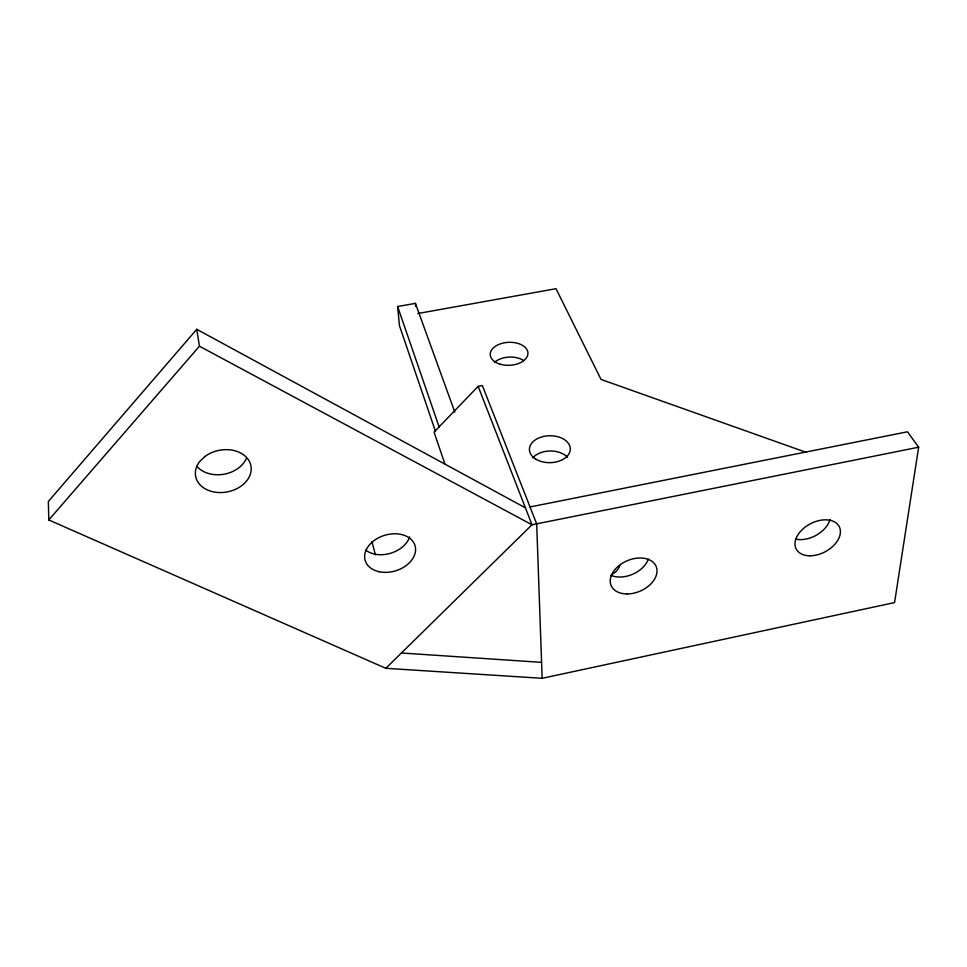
<?xml version="1.0" encoding="UTF-8"?>
<svg xmlns="http://www.w3.org/2000/svg" width="967" height="967" viewBox="0 0 967 967"><rect width="100%" height="100%" fill="white"/><g stroke="black" fill="none" stroke-linecap="round" stroke-linejoin="round"><path stroke-width="1.45" d="M530.025 506.95L907.493 431.802L918.65 447.213L894.56 602.586L542.149 678.302L385.809 668.306L48.797 519.956L48.35 501.462L196.736 329.3L525.395 507.82M48.797 519.956L199.444 346.21L196.736 329.3M542.149 678.302L536.685 523.884L482.376 385.591L478.157 386.341L434.086 432.128L444.953 464.16M385.809 668.306L531.995 524.779L918.65 447.213M417.829 313.526L556.013 288.698L601.027 379.439L806.345 452.411M435.476 431.415L399.468 325.674L397.63 306.539L415.423 303.36L454.816 412.123M401.402 652.991L541.593 662.359M199.444 346.21L531.995 524.779L478.157 386.341M397.63 306.539L439.223 427.196M371.932 541.641L375.414 554.792M415.423 303.36L415.689 306.346M619.799 565.526A22.362 15.955 1.6 0 1 612.292 574.253M829.976 519.569A23.97 15.81 -27.8 0 1 795.442 539.03M532.66 457.947A20.295 13.514 -0.9 0 1 567.629 457.367M648.313 559.156A24.163 16.487 -23.3 0 1 610.793 575.305M246.38 458.515A27.753 21.081 -10.5 0 1 223.002 474.374A27.753 21.081 -10.5 0 1 196.603 465.985M409.633 536.915A25.662 18.518 -16.5 0 1 390.632 553.257A25.662 18.518 -16.5 0 1 365.719 550.102M494.608 362.25A18.736 11.556 -2.5 0 1 523.026 360.111M204.907 456.497L200.036 461.114A28.152 21.189 -10.7 0 0 219.013 492.541A28.152 21.189 -10.7 0 0 250.102 463A28.152 21.189 -10.7 0 0 204.907 456.497M379.004 571.69A26 18.578 -16.6 0 0 415.52 548.168A26 18.578 -16.6 0 0 375.8 539.381A26 18.578 -16.6 0 0 379.004 571.69M809.814 555.795A24.26 15.823 -27.7 0 0 840.093 528.925A24.26 15.823 -27.7 0 0 803.226 528.695A24.26 15.823 -27.7 0 0 809.814 555.795M499.673 364.039A18.869 11.495 -2.5 0 0 527.946 353.293A18.869 11.495 -2.5 0 0 499.661 344.107A18.869 11.495 -2.5 0 0 499.673 364.039M535.694 459.059A20.452 13.465 -1 0 0 569.708 452.218A20.452 13.465 -1 0 0 544.131 436.335A20.452 13.465 -1 0 0 535.694 459.059M627.099 593.943A24.465 16.524 -23.2 0 0 656.339 566.94A24.465 16.524 -23.2 0 0 617.405 567A24.465 16.524 -23.2 0 0 627.099 593.943"/></g></svg>
